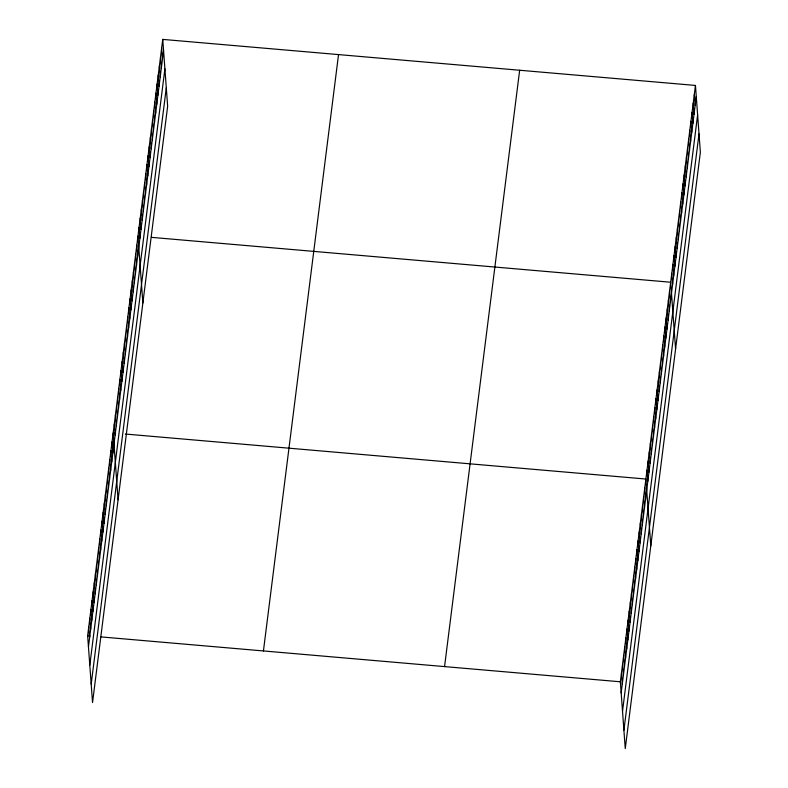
<?xml version="1.0" encoding="UTF-8"?>
<svg xmlns="http://www.w3.org/2000/svg" width="788" height="788" viewBox="0 0 788 788"><rect width="100%" height="100%" fill="white"/><g stroke="black" fill="none" stroke-linecap="round" stroke-linejoin="round"><path stroke-width="1.18" d="M162.742 39.4L167.647 106.213L92.541 702.561L87.635 635.749L162.742 39.4L695.459 85.439L700.365 152.251L625.258 748.6L620.353 681.787L695.459 85.439M88.453 646.82L163.549 50.471M89.802 665.21L164.899 68.871M91.191 684.161L166.298 87.813M263.438 650.937L338.535 54.589M444.56 666.599L519.656 70.25M621.171 692.859L696.267 96.51M622.52 711.259L697.616 114.91M623.909 730.21L699.015 133.862M140.392 236.41L137.959 236.193L142.864 303.006M151.385 237.355L670.677 282.232L675.582 349.045M115.609 433.203L113.177 432.986L118.082 499.799M125.381 434.04L645.894 479.035L650.799 545.838M87.635 635.749L90.078 635.955M101.071 636.911L620.353 681.787M694.327 94.383L695.144 105.464M693.204 103.336L694.011 114.408M692.071 112.28L692.888 123.352M690.948 121.224L691.765 132.295M689.825 130.168L690.633 141.239M688.692 139.112L689.51 150.183M687.569 148.055L688.387 159.127M686.447 156.999L687.254 168.08M685.314 165.953L686.131 177.024M684.191 174.897L684.999 185.968M683.068 183.84L683.876 194.912M681.935 192.784L682.753 203.856M680.812 201.728L681.62 212.799M679.68 210.672L680.497 221.743M678.557 219.616L679.374 230.697M677.434 228.569L678.241 239.641M676.301 237.513L677.119 248.584M675.178 246.457L675.996 257.528M674.055 255.401L674.863 266.472M672.922 264.344L673.74 275.416M671.8 273.288L672.607 284.36M669.544 291.186L670.361 302.257M668.421 300.13L669.229 311.201M667.288 309.073L668.106 320.145M666.165 318.017L666.983 329.089M665.042 326.961L665.85 338.032M663.91 335.905L664.727 346.976M662.787 344.849L663.604 355.93M661.664 353.802L662.472 364.874M660.531 362.746L661.349 373.817M659.408 371.69L660.216 382.761M658.285 380.634L659.093 391.705M657.153 389.577L657.97 400.649M656.03 398.521L656.837 409.593M654.897 407.465L655.715 418.546M653.774 416.419L654.592 427.49M652.651 425.362L653.459 436.434M651.518 434.306L652.336 445.378M650.395 443.25L651.213 454.321M649.273 452.194L650.08 463.265M648.14 461.138L648.957 472.209M647.017 470.081L647.825 481.163M644.781 487.851L645.589 498.922M643.668 496.667L644.486 507.738M642.555 505.482L643.372 516.554M641.452 514.298L642.259 525.369M640.339 523.114L641.156 534.185M639.226 531.93L640.043 543.001M638.122 540.735L638.93 551.817M637.009 549.551L637.817 560.632M635.896 558.367L636.714 569.448M634.783 567.183L635.601 578.264M633.68 575.998L634.488 587.08M632.567 584.814L633.385 595.895M631.454 593.63L632.271 604.711M630.351 602.446L631.158 613.527M629.238 611.261L630.055 622.343M628.125 620.077L628.942 631.158M627.021 628.893L627.829 639.974M625.908 637.709L626.716 648.78M624.795 646.524L625.613 657.596M623.682 655.34L624.5 666.412M622.579 664.156L623.387 675.227M621.466 672.972L622.284 684.043M161.609 48.344L162.427 59.415M160.486 57.288L161.294 68.359M159.363 66.231L160.171 77.313M158.23 75.185L159.048 86.256M157.107 84.129L157.915 95.2M155.975 93.073L156.792 104.144M154.852 102.016L155.669 113.088M153.729 110.96L154.537 122.032M152.596 119.904L153.414 130.975M151.473 128.848L152.291 139.929M150.35 137.802L151.158 148.873M149.218 146.745L150.035 157.817M148.095 155.689L148.902 166.761M146.972 164.633L147.78 175.704M145.839 173.577L146.657 184.648M144.716 182.52L145.524 193.592M143.583 191.464L144.401 202.546M142.461 200.418L143.278 211.489M141.338 209.362L142.145 220.433M140.205 218.306L141.022 229.377M139.082 227.249L139.9 238.321M136.826 245.137L137.644 256.218M135.703 254.081L136.511 265.162M134.571 263.034L135.388 274.106M133.448 271.978L134.265 283.05M132.325 280.922L133.133 291.993M131.192 289.866L132.01 300.937M130.069 298.81L130.887 309.881M128.946 307.753L129.754 318.835M127.814 316.697L128.631 327.778M126.691 325.651L127.508 336.722M125.568 334.595L126.376 345.666M124.435 343.538L125.253 354.61M123.312 352.482L124.12 363.554M122.179 361.426L122.997 372.497M121.056 370.37L121.874 381.451M119.934 379.324L120.741 390.395M118.801 388.267L119.618 399.339M117.678 397.211L118.495 408.282M116.555 406.155L117.363 417.226M115.422 415.099L116.24 426.17M114.299 424.043L115.117 435.114M112.063 441.802L112.871 452.883M110.95 450.618L111.768 461.699M109.837 459.434L110.655 470.505M108.734 468.249L109.542 479.321M107.621 477.065L108.439 488.136M106.508 485.881L107.326 496.952M105.405 494.697L106.213 505.768M104.292 503.512L105.1 514.584M103.179 512.328L103.996 523.399M102.076 521.144L102.883 532.215M100.963 529.96L101.77 541.031M99.849 538.775L100.667 549.847M98.736 547.591L99.554 558.662M97.633 556.407L98.441 567.478M96.52 565.223L97.338 576.294M95.407 574.038L96.225 585.11M94.304 582.854L95.112 593.925M93.191 591.67L93.999 602.741M92.078 600.486L92.895 611.557M90.965 609.301L91.782 620.373M89.862 618.117L90.669 629.188M88.748 626.933L89.566 638.004"/></g></svg>
